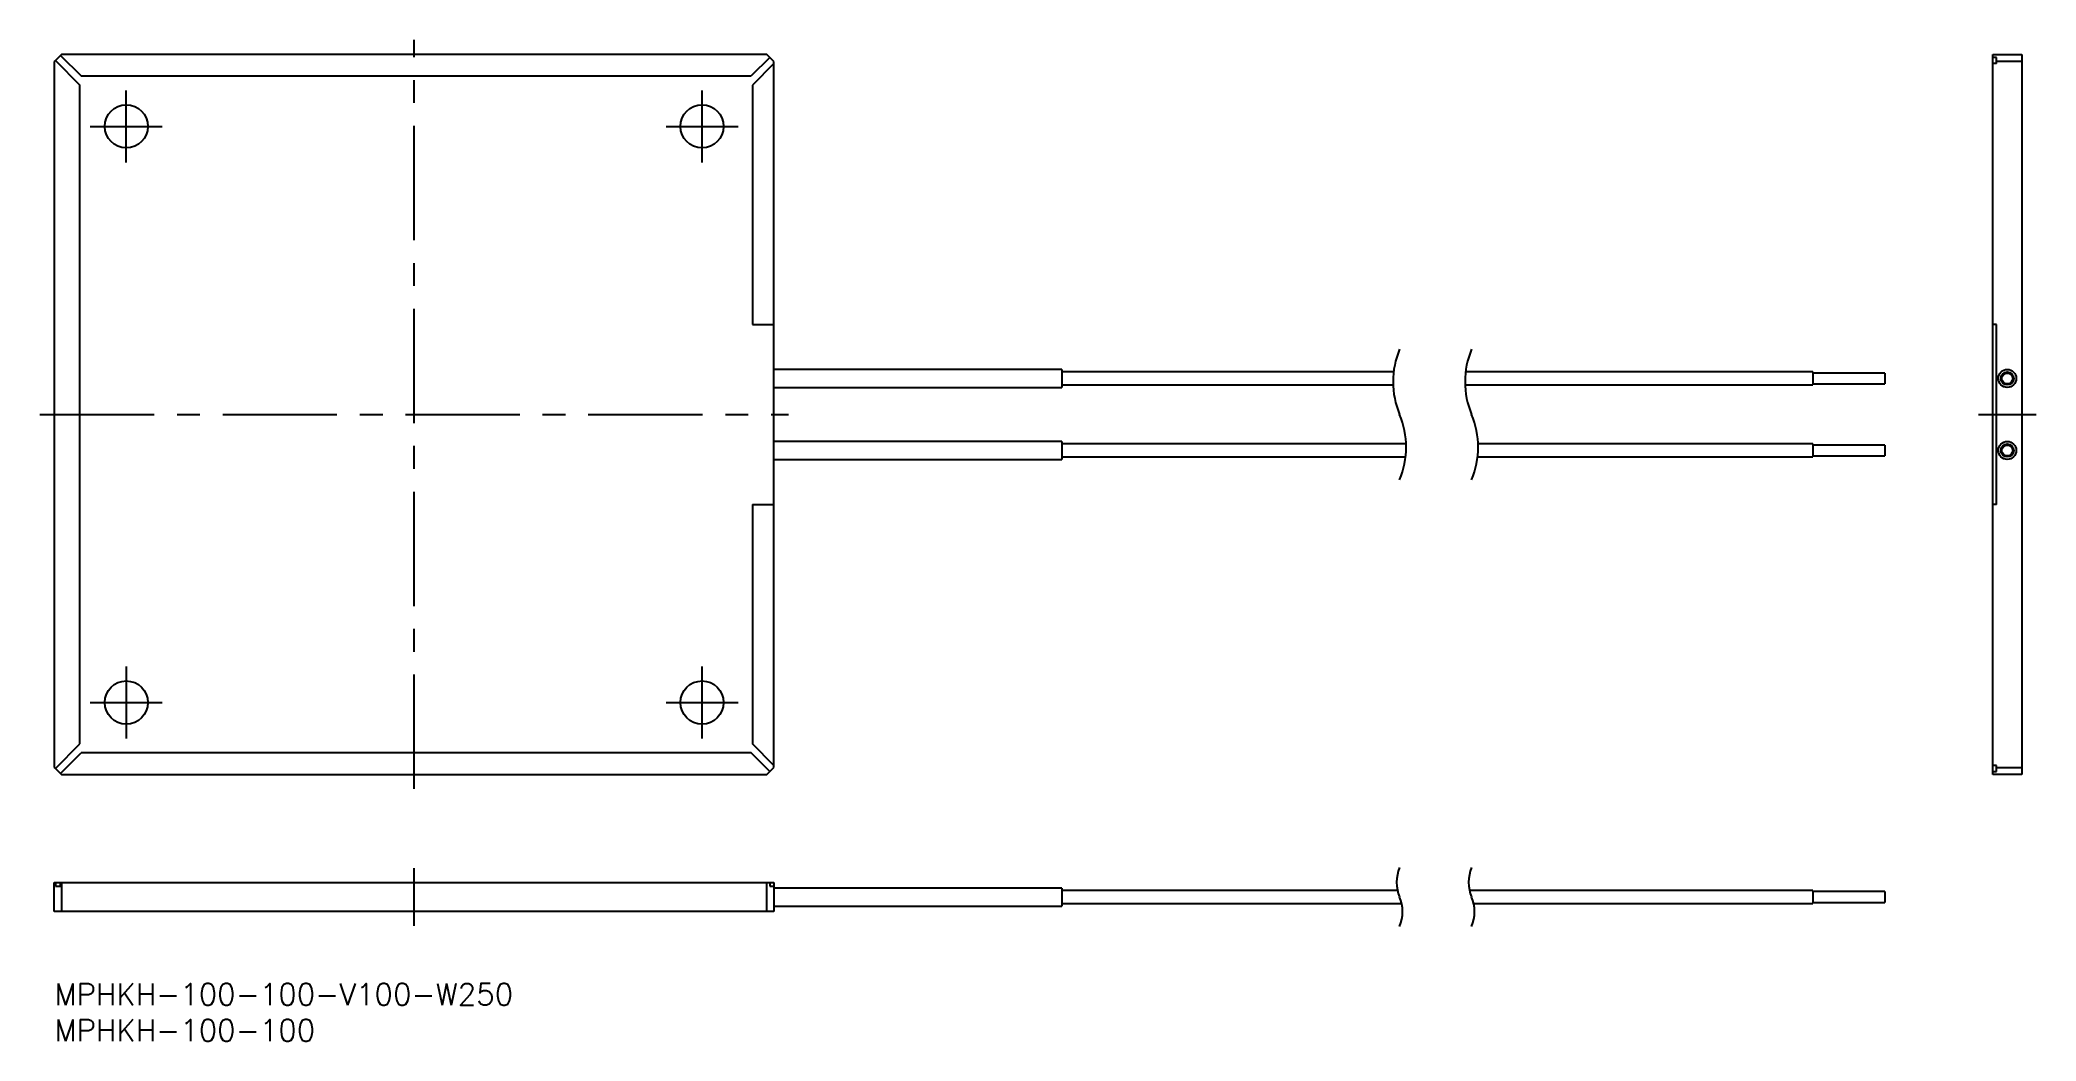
# Model space of a CAD drawing. Extents: x -2 to 275, y -8 to 131.
import ezdxf

# ---------------------------------------------------------------- set-up
doc = ezdxf.new("R2010")
doc.units = 0
doc.header["$LTSCALE"] = 0.5
doc.linetypes.add('CENTER', pattern=[50.8, 31.75, -6.35, 6.35, -6.35])
for name, color, linetype in [('MSM_CENTER', 1, 'CENTER'), ('MSM_CONTINUOUS', 7, 'CONTINUOUS'), ('MSM_NARROW', 5, 'CONTINUOUS'), ('MSM_PART_NUMBER', 7, 'CONTINUOUS')]:
    doc.layers.add(name, color=color, linetype=linetype)
doc.styles.get("Standard").update_dxf_attribs({"font": 'txt.shx', "height": 3, "bigfont": 'bigfont.shx'})

# ---------------------------------------------------------------- blocks, each defined once
blk = doc.blocks.new('*U2')
at = {"layer": 'MSM_PART_NUMBER'}
blk.add_text('MPHKH-100-100-V100-W250', height=3, dxfattribs=at).set_placement((0, -3))
blk = doc.blocks.new('*U3')
at = {"layer": 'MSM_PART_NUMBER'}
blk.add_text('MPHKH-100-100', height=3, dxfattribs=at).set_placement((0, -8))

msp = doc.modelspace()

# ---------------------------------------------------------------- linework, layer by layer
at = {"layer": 'MSM_CENTER'}
for p, q in [((50, 27), (50, 131)), ((10, 114), (10, 124)), ((90, 114), (90, 124)), ((5, 119), (15, 119)), ((85, 119), (95, 119)), ((-2, 79), (102, 79)), ((267.37, 79), (275.37, 79)), ((10, 44), (10, 34)), ((90, 34), (90, 44)), ((5, 39), (15, 39)), ((85, 39), (95, 39)), ((50, 8), (50, 16))]:
    msp.add_line(p, q, dxfattribs=at)
at = {"layer": 'MSM_CONTINUOUS'}
for p, q in [((0.15, 128.15), (0, 128)), ((0, 128), (0, 30)), ((0.85, 128.85), (0.15, 128.15)), ((0.15, 128.15), (3.55, 124.74)), ((1, 129), (0.85, 128.85)), ((0.85, 128.85), (3.71, 126)), ((99, 129), (1, 129)), ((99.42, 128.58), (96.85, 126)), ((100, 127.74), (97, 124.74)), ((99.42, 128.58), (99, 129)), ((100, 128), (99.42, 128.58)), ((100, 30), (100, 128)), ((269.37, 29), (269.37, 129)), ((269.37, 129), (273.37, 129)), ((269.87, 128.58), (269.37, 128.58)), ((269.87, 127.74), (269.37, 127.74)), ((269.87, 127.74), (269.87, 128.58)), ((273.37, 128), (269.87, 128)), ((273.37, 129), (273.37, 29)), ((3.71, 126), (96.85, 126)), ((3.55, 33.26), (3.55, 124.74)), ((97, 124.74), (97, 91.5)), ((97, 91.5), (100, 91.5)), ((269.87, 91.5), (269.37, 91.5)), ((269.87, 66.5), (269.87, 91.5)), ((140, 85.25), (100, 85.25)), ((140, 85.25), (140, 82.75)), ((186.1, 84.9), (140, 84.9)), ((244.37, 84.9), (196.1, 84.9)), ((244.37, 84.9), (244.37, 83.1)), ((254.37, 84.75), (244.37, 84.75)), ((244.37, 83.25), (254.37, 83.25)), ((254.37, 84.75), (254.37, 83.25)), ((100, 82.75), (140, 82.75)), ((140, 83.1), (186.03, 83.1)), ((196.03, 83.1), (244.37, 83.1)), ((140, 75.25), (100, 75.25)), ((140, 75.25), (140, 72.75)), ((187.83, 74.9), (140, 74.9)), ((244.37, 74.9), (197.83, 74.9)), ((244.37, 74.9), (244.37, 73.1)), ((100, 72.75), (140, 72.75)), ((140, 73.1), (187.76, 73.1)), ((197.76, 73.1), (244.37, 73.1)), ((254.37, 74.75), (244.37, 74.75)), ((244.37, 73.25), (254.37, 73.25)), ((254.37, 74.75), (254.37, 73.25)), ((97, 66.5), (97, 33.26)), ((97, 66.5), (100, 66.5)), ((269.87, 66.5), (269.37, 66.5)), ((0.15, 29.85), (3.55, 33.26)), ((0.85, 29.15), (3.71, 32)), ((96.85, 32), (3.71, 32)), ((99.42, 29.42), (96.85, 32)), ((100, 30.26), (97, 33.26)), ((0, 30), (0.15, 29.85)), ((0.15, 29.85), (0.85, 29.15)), ((0.85, 29.15), (1, 29)), ((1, 29), (99, 29)), ((99, 29), (99.42, 29.42)), ((99.42, 29.42), (100, 30)), ((269.87, 30.26), (269.37, 30.26)), ((269.37, 29.42), (269.87, 29.42)), ((273.37, 29), (269.37, 29)), ((269.87, 29.42), (269.87, 30.26)), ((269.87, 30), (273.37, 30)), ((0, 10), (0, 14)), ((0, 14), (100, 14)), ((0.15, 14), (0.15, 13.5)), ((0.85, 13.5), (0.85, 14)), ((1, 14), (1, 10)), ((99, 10), (99, 14)), ((99.42, 14), (99.42, 13.5)), ((100, 14), (100, 10)), ((0.15, 13.5), (0.85, 13.5)), ((99.42, 13.5), (100, 13.5)), ((140, 13.25), (100, 13.25)), ((140, 13.25), (140, 10.75)), ((186.64, 12.9), (140, 12.9)), ((140, 11.1), (187.21, 11.1)), ((244.37, 12.9), (196.64, 12.9)), ((197.21, 11.1), (244.37, 11.1)), ((244.37, 12.9), (244.37, 11.1)), ((254.37, 12.75), (244.37, 12.75)), ((244.37, 11.25), (254.37, 11.25)), ((254.37, 12.75), (254.37, 11.25)), ((100, 10), (0, 10)), ((100, 10.75), (140, 10.75))]:
    msp.add_line(p, q, dxfattribs=at)
for centre, radius in [((10, 119), 3), ((90, 119), 3), ((271.37, 84), 1.25), ((271.37, 84), 0.9), ((271.37, 84), 0.75), ((271.37, 74), 1.25), ((271.37, 74), 0.9), ((271.37, 74), 0.75), ((10, 39), 3), ((90, 39), 3)]:
    msp.add_circle(centre, radius, dxfattribs=at)
at = {"layer": 'MSM_NARROW'}
for centre, radius, start, end in [((197.82, 83.54), 11.8, 157.3801, 202.6199), ((207.82, 83.54), 11.8, 157.3801, 202.6199), ((176.04, 74.46), 11.8, 337.3801, 22.6199), ((186.04, 74.46), 11.8, 337.3801, 22.6199), ((191.82, 14.04), 5.3, 157.3801, 202.6199), ((201.82, 14.04), 5.3, 157.3801, 202.6199), ((182.04, 9.96), 5.3, 337.3801, 22.6199), ((192.04, 9.96), 5.3, 337.3801, 22.6199)]:
    msp.add_arc(centre, radius, start, end, dxfattribs=at)

# ---------------------------------------------------------------- block references
at = {"layer": 'MSM_CONTINUOUS'}
for name in ['*U2', '*U3']:
    msp.add_blockref(name, (0, 0), dxfattribs=at)

doc.saveas('drawing.dxf')
